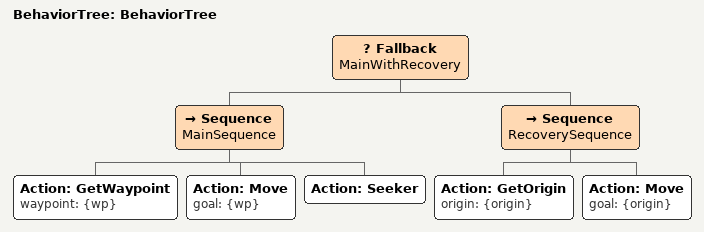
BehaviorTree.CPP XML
<?xml version="1.0"?>
<root main_tree_to_execute="BehaviorTree">
    <BehaviorTree ID="BehaviorTree">
        <Fallback name="MainWithRecovery">
            <!-- Secuencia principal -->
            <Sequence name="MainSequence">
                <Action ID="GetWaypoint" waypoint="{wp}"/>
                <Action ID="Move" goal="{wp}"/>
                <Action ID="Seeker"/>
            </Sequence>
            <!-- Secuencia de recuperación -->
            <Sequence name="RecoverySequence">
                <Action ID="GetOrigin" origin="{origin}"/>
                <Action ID="Move" goal="{origin}"/>
            </Sequence>
        </Fallback>
    </BehaviorTree>
</root>
